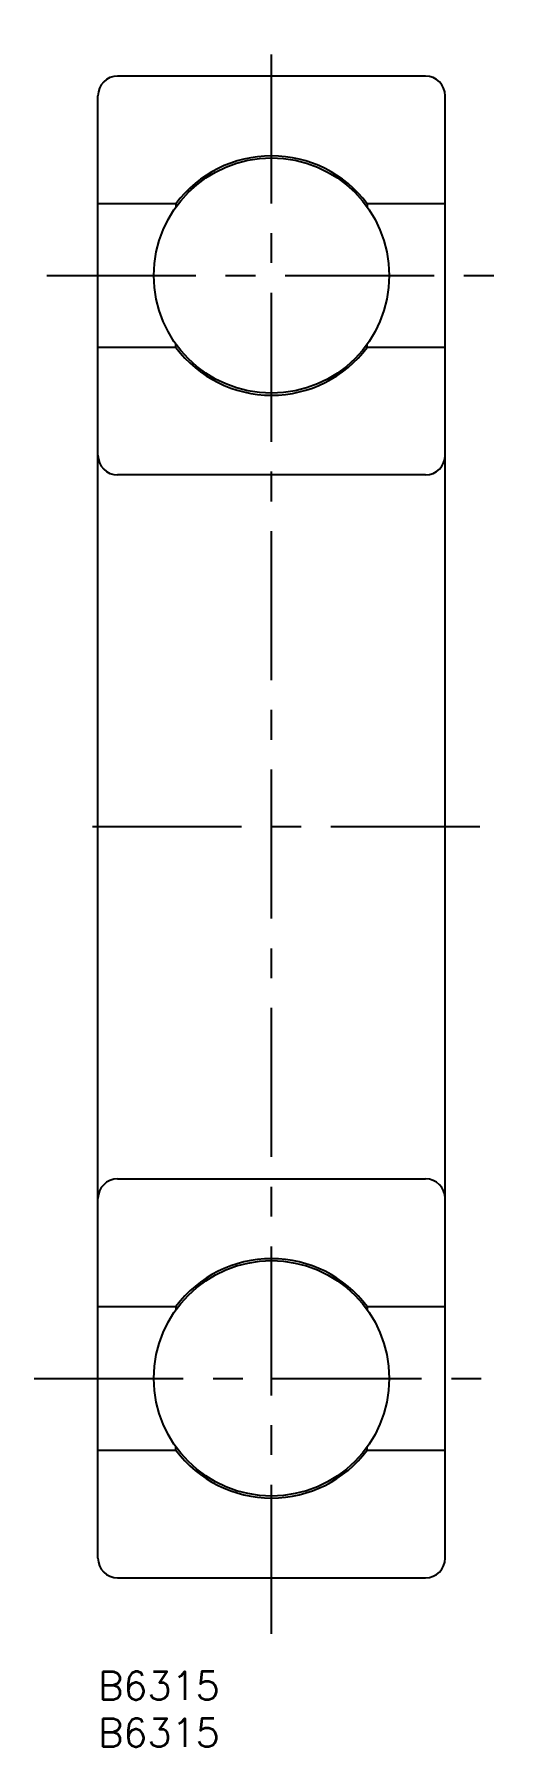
# Model space of a CAD drawing. Extents: x -7 to 43, y -8 to 174.
import ezdxf

# ---------------------------------------------------------------- set-up
doc = ezdxf.new("R2010")
doc.units = 0
doc.header["$LTSCALE"] = 0.5
doc.linetypes.add('CENTER', pattern=[50.8, 31.75, -6.35, 6.35, -6.35])
for name, color, linetype in [('MSM_CENTER', 1, 'CENTER'), ('MSM_CONTINUOUS', 7, 'CONTINUOUS'), ('MSM_PART_NUMBER', 7, 'CONTINUOUS')]:
    doc.layers.add(name, color=color, linetype=linetype)
doc.styles.get("Standard").update_dxf_attribs({"font": 'txt.shx', "height": 3, "bigfont": 'bigfont.shx'})

msp = doc.modelspace()

# ---------------------------------------------------------------- linework, layer by layer
at = {"layer": 'MSM_CENTER'}
for p, q in [((18.5, 4.04), (18.5, 174.46)), ((-5.45, 148.75), (42.82, 148.75)), ((40.7, 90), (-3.68, 90)), ((-6.79, 31.25), (43.46, 31.25))]:
    msp.add_line(p, q, dxfattribs=at)
at = {"layer": 'MSM_CONTINUOUS'}
for p, q in [((34.9, 170), (2.1, 170)), ((0, 12.1), (0, 167.9)), ((37, 12.1), (37, 167.9)), ((8.3, 156.4), (0, 156.4)), ((8.3, 156.4), (8.3, 156.04)), ((37, 156.4), (28.7, 156.4)), ((28.7, 156.4), (28.7, 156.04)), ((8.3, 141.1), (0, 141.1)), ((8.3, 141.1), (8.3, 141.46)), ((28.7, 141.1), (28.7, 141.46)), ((37, 141.1), (28.7, 141.1)), ((34.9, 127.5), (2.1, 127.5)), ((2.1, 52.5), (34.9, 52.5)), ((0, 38.9), (8.3, 38.9)), ((8.3, 38.9), (8.3, 38.54)), ((28.7, 38.9), (37, 38.9)), ((28.7, 38.9), (28.7, 38.54)), ((8.3, 23.6), (8.3, 23.96)), ((28.7, 23.6), (28.7, 23.96)), ((0, 23.6), (8.3, 23.6)), ((28.7, 23.6), (37, 23.6)), ((2.1, 10), (34.9, 10))]:
    msp.add_line(p, q, dxfattribs=at)
for centre in [(18.5, 148.75), (18.5, 31.25)]:
    msp.add_circle(centre, 12.54, dxfattribs=at)
for centre, radius, start, end in [((2.1, 167.9), 2.1, 90, 180), ((34.9, 167.9), 2.1, 360, 90), ((18.5, 148.75), 12.75, 36.8699, 143.1301), ((18.5, 148.75), 12.75, 216.8699, 323.1301), ((2.1, 129.6), 2.1, 180, 270), ((34.9, 129.6), 2.1, 270, 0), ((2.1, 50.4), 2.1, 90, 180), ((34.9, 50.4), 2.1, 0, 90), ((18.5, 31.25), 12.75, 36.8699, 143.1301), ((18.5, 31.25), 12.75, 216.8699, 323.1301), ((2.1, 12.1), 2.1, 180, 270), ((34.9, 12.1), 2.1, 270, 0)]:
    msp.add_arc(centre, radius, start, end, dxfattribs=at)

# ---------------------------------------------------------------- texts
at = {"layer": 'MSM_PART_NUMBER'}
for p in [(0, -3), (0, -8)]:
    msp.add_text('B6315', height=3, dxfattribs=at).set_placement(p)

doc.saveas('drawing.dxf')
